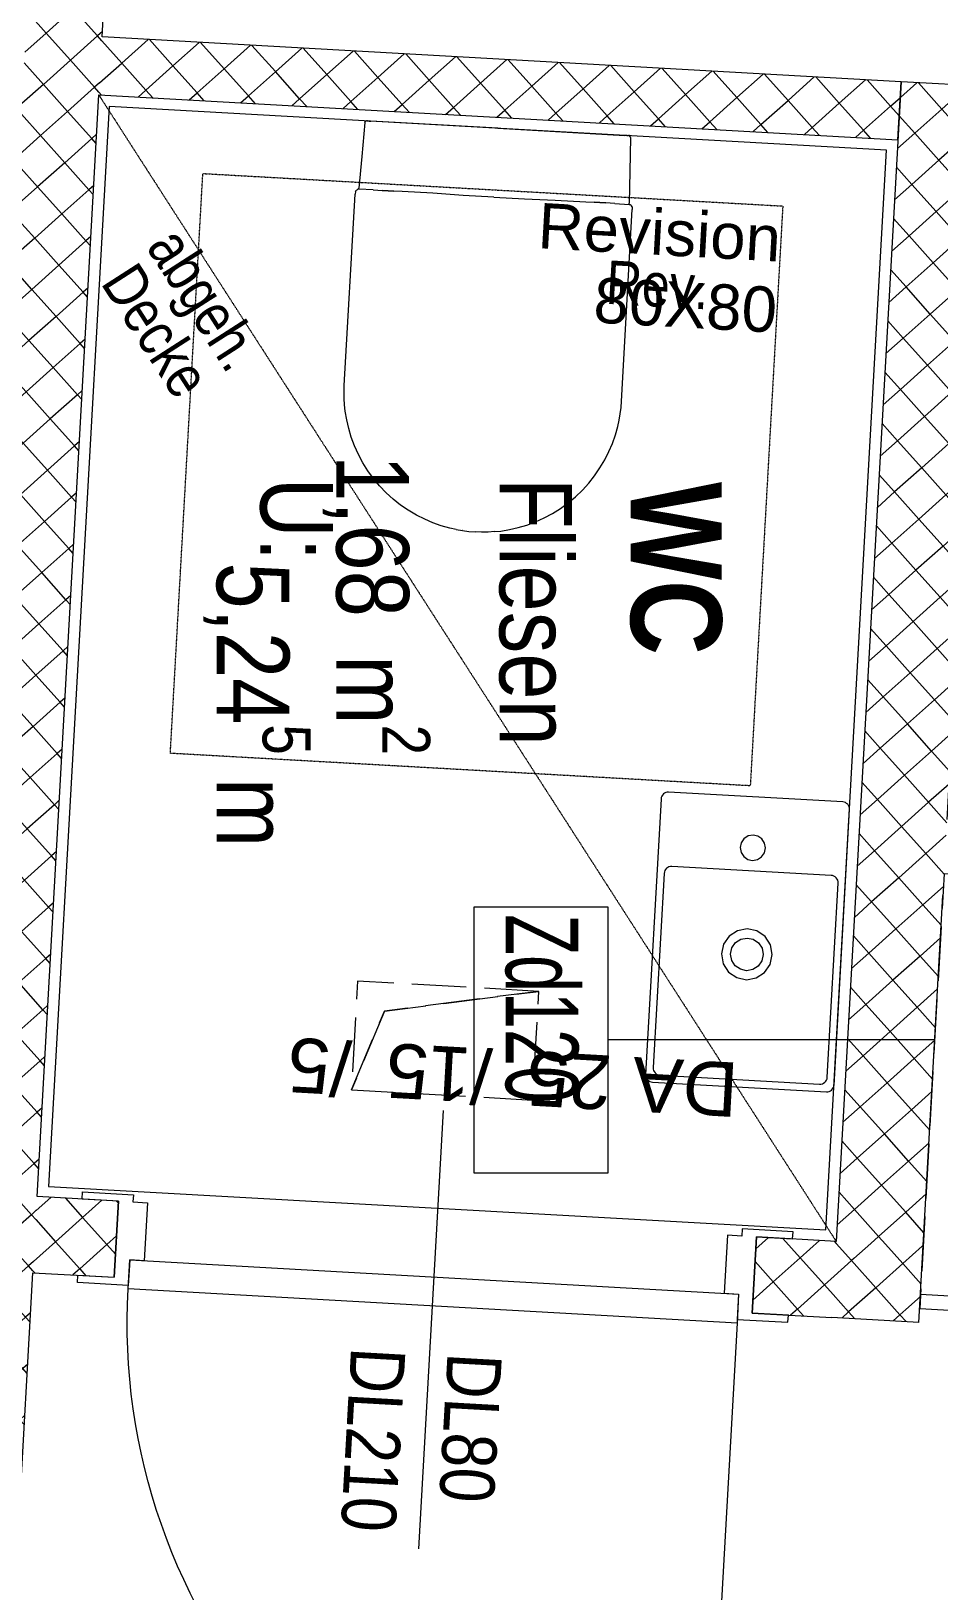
# Model space of a CAD drawing. Header units: metres. Extents: x -19025 to 34897, y -14024 to 26069.
# Drawn here: x -6193 to -4943, y 15339 to 17488 of the extents above; entities that cross this region are included whole.
import ezdxf
from ezdxf.enums import TextEntityAlignment as Align

# ---------------------------------------------------------------- set-up
doc = ezdxf.new("R2010")
doc.units = ezdxf.units.M
doc.header["$MEASUREMENT"] = 0
doc.linetypes.add('Strichlinie eng', pattern=[0.1, 0.075, -0.025])
for name, color, linetype in [('130 Wand Innen', 7, 'Continuous'), ('130 Wand Innen nichttragend', 7, 'Continuous'), ('230 Decke abgehaengt', 7, 'Continuous'), ('510 Moeblierung', 7, 'Continuous'), ('540 Sanitaer Fliesenlinie', 7, 'Continuous'), ('540 Sanitaereinrichtung', 7, 'Continuous'), ('721  Revisionstür', 7, 'Continuous'), ('721  Revisionstür Text', 7, 'Continuous'), ('810 Raumstempel', 7, 'Continuous'), ('870 Deckendurchbruchsymbol', 7, 'Continuous'), ('936 Beschriftung Aufbauten', 7, 'Continuous'), ('Neubau_130 Wand Innen', 7, 'Continuous')]:
    doc.layers.add(name, color=color, linetype=linetype)
doc.styles.add('ERSTELLTER_STIL_1', font='ARIALN.TTF')
doc.styles.add('ERSTELLTER_STIL_2', font='ARIALNB.TTF')
doc.styles.add('ERSTELLTER_STIL_3', font='arial.ttf')
doc.styles.add('ERSTELLTER_STIL_7', font='ARIALN.TTF', dxfattribs={"width": 0.8})
pattern_1 = [(221.79131, (0, 0), (-0.03332097, 0.03727885), [0.05, 0]), (311.79131, (0, 0), (0.03727885, 0.03332097), [0.05, 0])]
pattern_2 = [(131.79131, (0, 0), (0.03727885, 0.03332097), [0.05, 0]), (221.79131, (0, 0), (-0.03332097, 0.03727885), [0.05, 0])]

# ---------------------------------------------------------------- blocks, each defined once
blk = doc.blocks.new('Garderobe 01 27[31]_1', base_point=(-6.721, 20.0308))
at = {"layer": '510 Moeblierung', "color": 253, "linetype": 'Strichlinie eng', "lineweight": 9, "true_color": 0x9f9f9f}
for p, q in [((-6.721, 20.0308), (-6.7199, 20.0508)), ((-6.7199, 20.0508), (-5.2587, 19.9689)), ((-5.9904, 19.9898), (-5.9893, 20.0098))]:
    blk.add_line(p, q, dxfattribs=at)
at = {"layer": '510 Moeblierung', "color": 253, "linetype": 'Strichlinie eng', "lineweight": 9, "true_color": 0x9f9f9f, "flags": 128}
blk.add_lwpolyline([(-6.721, 20.0308), (-5.2598, 19.9489), (-5.2262, 20.548), (-6.6875, 20.6299)], close=True, dxfattribs=at)
blk = doc.blocks.new('Zargentür 1-Fl 27_6')
at = {"layer": '130 Wand Innen', "color": 7, "linetype": 'Continuous', "lineweight": 13}
for p, q in [((0.42, 0.015), (0.42, 0.855)), ((-0.42, 0.01), (-0.49, 0.01)), ((-0.49, 0.01), (-0.49, 0)), ((-0.49, 0), (-0.44, 0)), ((-0.44, 0), (-0.44, -0.105)), ((-0.44, -0.105), (-0.44, 0)), ((-0.44, -0.105), (-0.44, 0)), ((-0.42, 0.015), (-0.42, -0.025)), ((0.42, 0.015), (-0.42, 0.015)), ((-0.42, -0.025), (-0.42, 0.01)), ((0.42, -0.025), (0.42, 0.015)), ((0.42, -0.025), (0.42, 0.01)), ((0.42, 0.01), (0.49, 0.01)), ((0.49, 0), (0.44, 0)), ((0.44, 0), (0.44, -0.105)), ((0.44, -0.105), (0.44, 0)), ((0.44, -0.105), (0.44, 0)), ((0.49, 0.01), (0.49, 0)), ((-0.4, -0.025), (-0.42, -0.025)), ((-0.42, -0.025), (0.42, -0.025)), ((-0.4, -0.105), (-0.4, -0.025)), ((0.4, -0.105), (0.4, -0.025)), ((0.4, -0.025), (0.42, -0.025)), ((-0.44, -0.105), (-0.49, -0.105)), ((-0.49, -0.105), (-0.49, -0.115)), ((-0.42, -0.115), (-0.42, -0.105)), ((-0.42, -0.105), (-0.4, -0.105)), ((0.42, -0.105), (0.4, -0.105)), ((0.42, -0.115), (0.42, -0.105)), ((0.44, -0.105), (0.49, -0.105)), ((0.49, -0.105), (0.49, -0.115)), ((-0.49, -0.115), (-0.42, -0.115)), ((0.49, -0.115), (0.42, -0.115))]:
    blk.add_line(p, q, dxfattribs=at)
blk.add_arc((0.42, 0.015), 0.84, 90, 180, dxfattribs=at)
blk = doc.blocks.new('T Marker 21_11')
at = {"layer": '130 Wand Innen', "color": 7, "linetype": 'Continuous', "lineweight": 13}
blk.add_line((0, 0.35), (0, -0.255), dxfattribs=at)
at = {"layer": '130 Wand Innen', "color": 7, "lineweight": 13, "style": 'ERSTELLTER_STIL_1'}
for tag, p in [('gs_width_select_pref_50_0', (-0.0029, 0.123)), ('gs_width_select_pref_50_1', (0.13, 0.123))]:
    blk.add_attdef(tag, text='', height=0.075, rotation=90, dxfattribs=at).set_placement(p, align=Align.BOTTOM_LEFT)
blk = doc.blocks.new('Wand_74_1', base_point=(-6.7162, 20.1167))
at = {"layer": '130 Wand Innen', "linetype": 'Continuous', "lineweight": 13, "true_color": 0xa7a7a7}
h = blk.add_hatch(dxfattribs=at)
h.set_pattern_fill('GIPSKARTONWAND_0001', color=253, style=0, pattern_type=2)
h.set_pattern_definition(pattern_1)
h.paths.add_polyline_path([(-7.9367, 20.1851), (-7.9426, 20.0803), (-7.8304, 20.074), (-7.8245, 20.1788)])
h = blk.add_hatch(dxfattribs=at)
h.set_pattern_fill('GIPSKARTONWAND_0001', color=253, style=0, pattern_type=2)
h.set_pattern_definition(pattern_1)
h.paths.add_polyline_path([(-6.9459, 20.1296), (-6.9517, 20.0247), (-6.8419, 20.0186), (-6.836, 20.1234)])
at = {"layer": '130 Wand Innen', "color": 7, "linetype": 'Continuous', "lineweight": 13}
for p, q in [((-7.8245, 20.1788), (-7.8304, 20.074)), ((-6.9459, 20.1296), (-6.9517, 20.0247))]:
    blk.add_line(p, q, dxfattribs=at)
at = {"layer": '130 Wand Innen', "color": 7, "linetype": 'Continuous', "lineweight": 13, "flags": 128}
for points in [[(-7.8245, 20.1788), (-7.9367, 20.1851)], [(-6.836, 20.1234), (-6.9459, 20.1296)], [(-7.9426, 20.0803), (-7.8304, 20.074)], [(-6.9517, 20.0247), (-6.8419, 20.0186)]]:
    blk.add_lwpolyline(points, dxfattribs=at)
at = {"layer": '130 Wand Innen', "color": 7, "lineweight": 13}
ref = blk.add_blockref('T Marker 21_11', (-7.3911, 20.0494), dxfattribs=dict(at, rotation=176.791314248787))
ref.add_attrib('gs_width_select_pref_50', 'DL80', dxfattribs={"color": 7, "lineweight": 13, "height": 0.075, "rotation": 266.7913, "style": 'ERSTELLTER_STIL_1'}).set_placement((-7.3937, 19.9723), align=Align.BOTTOM_LEFT)
ref.add_attrib('gs_width_select_pref_50_1', 'DL210', dxfattribs={"color": 7, "lineweight": 13, "height": 0.075, "rotation": 266.7913, "style": 'ERSTELLTER_STIL_1'}).set_placement((-7.5265, 19.9798), align=Align.BOTTOM_LEFT)
at = {"layer": '130 Wand Innen', "color": 7, "linetype": 'Continuous', "lineweight": 13, "xscale": -1, "rotation": 176.791314248787}
blk.add_blockref('Zargentür 1-Fl 27_6', (-7.3911, 20.0494), dxfattribs=at)
blk = doc.blocks.new('Wand_86_1', base_point=(-6.6267, 21.7142))
at = {"layer": '130 Wand Innen nichttragend', "linetype": 'Continuous', "lineweight": 13, "true_color": 0xa7a7a7}
h = blk.add_hatch(dxfattribs=at)
h.set_pattern_fill('GIPSKARTONWAND_0001', color=253, style=0, pattern_type=2)
h.set_pattern_definition(pattern_2)
h.paths.add_polyline_path([(-6.7162, 20.1167), (-6.6267, 21.7142), (-6.7465, 21.7209), (-6.836, 20.1234)])
h = blk.add_hatch(dxfattribs=at)
h.set_pattern_fill('GIPSKARTONWAND_0001', color=253, style=0, pattern_type=2)
h.set_pattern_definition(pattern_2)
h.paths.add_polyline_path([(-6.836, 20.1234), (-6.8419, 20.0186), (-6.7221, 20.0119)])
h = blk.add_hatch(dxfattribs=at)
h.set_pattern_fill('GIPSKARTONWAND_0001', color=253, style=0, pattern_type=2)
h.set_pattern_definition(pattern_2)
h.paths.add_polyline_path([(-6.836, 20.1234), (-6.7221, 20.0119), (-6.7162, 20.1167)])
at = {"layer": '130 Wand Innen', "color": 7, "linetype": 'Continuous', "lineweight": 13, "flags": 128}
blk.add_lwpolyline([(-6.7221, 20.0119), (-6.8419, 20.0186)], dxfattribs=at)
at = {"layer": '130 Wand Innen nichttragend', "color": 7, "linetype": 'Continuous', "lineweight": 13, "flags": 128}
for points in [[(-6.7465, 21.7209), (-6.836, 20.1234)], [(-6.6267, 21.7142), (-6.7465, 21.7209)], [(-6.6833, 20.7048), (-6.6267, 21.7142)], [(-6.7221, 20.0119), (-6.6891, 20.5999)]]:
    blk.add_lwpolyline(points, dxfattribs=at)
blk = doc.blocks.new('Wand_89_1', base_point=(-6.7465, 21.7209))
at = {"layer": 'Neubau_130 Wand Innen', "linetype": 'Continuous', "lineweight": 13, "true_color": 0xa7a7a7}
h = blk.add_hatch(dxfattribs=at)
h.set_pattern_fill('GIPSKARTONWAND_0001', color=253, style=0, pattern_type=2)
h.set_pattern_definition([(41.79131, (0, 0), (-0.03332097, 0.03727885), [0.05, 0]), (131.79131, (0, 0), (0.03727885, 0.03332097), [0.05, 0])])
h.paths.add_polyline_path([(-6.7465, 21.7209), (-7.8472, 21.7827), (-7.8517, 21.7028), (-6.751, 21.6411)])
at = {"layer": 'Neubau_130 Wand Innen', "color": 7, "linetype": 'Continuous', "lineweight": 13, "flags": 128}
for points in [[(-6.7465, 21.7209), (-7.8472, 21.7827)], [(-7.8517, 21.7028), (-6.751, 21.6411)], [(-6.751, 21.6411), (-6.7465, 21.7209)]]:
    blk.add_lwpolyline(points, dxfattribs=at)
blk = doc.blocks.new('Wand_152_1', base_point=(-7.836, 21.9823))
at = {"layer": '130 Wand Innen', "linetype": 'Continuous', "lineweight": 13, "true_color": 0xa7a7a7}
h = blk.add_hatch(dxfattribs=at)
h.set_pattern_fill('GIPSKARTONWAND_0001', color=253, style=0, pattern_type=2)
h.set_pattern_definition([(131.79131, (0, 0), (0.03727885, 0.03332097), [0.05, 0]), (221.79131, (0, 0), (-0.03332097, 0.03727885), [0.05, 0])])
h.paths.add_polyline_path([(-8.0673, 19.7325), (-7.9624, 19.7266), (-7.8396, 21.9174), (-7.9445, 21.9233)])
at = {"layer": '130 Wand Innen', "color": 7, "linetype": 'Continuous', "lineweight": 13, "flags": 128}
for points in [[(-7.8472, 21.7827), (-7.8396, 21.9174)], [(-7.9367, 20.1851), (-7.8517, 21.7028)], [(-7.9624, 19.7266), (-7.9426, 20.0803)]]:
    blk.add_lwpolyline(points, dxfattribs=at)
blk = doc.blocks.new('Bodendurchbruch Symbol 27[136]_1', base_point=(-7.2457, 20.4679))
at = {"layer": '870 Deckendurchbruchsymbol', "color": 12, "linetype": 'Strichlinie eng', "lineweight": 13, "true_color": 0xd40000, "flags": 128}
for points in [[(-7.2457, 20.4679), (-7.4953, 20.4819), (-7.5037, 20.3322), (-7.4584, 20.4407)], [(-7.4584, 20.4407), (-7.5037, 20.3322), (-7.2541, 20.3182), (-7.2457, 20.4679)]]:
    blk.add_lwpolyline(points, close=True, dxfattribs=at)
at = {"layer": '870 Deckendurchbruchsymbol', "color": 12, "lineweight": 13, "true_color": 0xcc0000, "insert": (-7.2876, 20.4092), "char_height": 0.075, "attachment_point": 8, "rotation": 176.7915, "style": 'ERSTELLTER_STIL_3'}
blk.add_mtext('\\A1;{\\pqc;\\pt0;\\fArial|b0|i0|c0|p0;\\W1.000000;DA 25\\fArial|b0|i0|c0|p0;\\W1.000000;\\A1{\\H.66x;\\S^  ;}\\fArial|b0|i0|c0|p0;\\W1.000000; /15\\fArial|b0|i0|c0|p0;\\W1.000000;\\A1{\\H.66x;\\S^  ;}\\fArial|b0|i0|c0|p0;\\W1.000000; /5\\fArial|b0|i0|c0|p0;\\W1.000000;\\A1{\\H.66x;\\S^  ;}}', dxfattribs=at)
blk = doc.blocks.new('WC_033_41_1', base_point=(-6.5318, 16.776))
at = {"layer": '810 Raumstempel', "color": 7, "lineweight": 13, "char_height": 0.1, "attachment_point": 1, "rotation": 270, "style": 'ERSTELLTER_STIL_1'}
for s, insert in [('\\A1;{\\pql;\\pt0,0.05;\\fArial Narrow|b0|i0|c0|p0;\\W1.000000;1,68\\fArial Narrow|b0|i0|c0|p0;\\W1.000000;\\A1{\\H.66x;\\S^  ;}\\fArial Narrow|b0|i0|c0|p0;\\W1.000000; m\\fArial Narrow|b0|i0|c0|p0;\\W1.000000;\\A1{\\H.66x;\\S2^  ;}}', (-7.3953, 21.2068)), ('\\A1;{\\pql;\\pt0,0.05;\\fArial Narrow|b0|i0|c0|p0;\\W1.000000;5,24\\fArial Narrow|b0|i0|c0|p0;\\W1.000000;\\A1{\\H.66x;\\S5^  ;}\\fArial Narrow|b0|i0|c0|p0;\\W1.000000; m\\fArial Narrow|b0|i0|c0|p0;\\W1.000000;\\A1{\\H.66x;\\S^  ;}}', (-7.56, 21.0588))]:
    blk.add_mtext(s, dxfattribs=dict(at, insert=insert))
at = {"layer": '810 Raumstempel', "color": 7, "lineweight": 13}
for tag, height, style, p in [('DUMMY_892', 0.1, 'ERSTELLTER_STIL_1', (-7.3644, 21.2068)), ('DUMMY_891', 0.1, 'ERSTELLTER_STIL_1', (-7.1997, 21.2068)), ('perimeterCode', 0.1, 'ERSTELLTER_STIL_1', (-7.5291, 21.1755)), ('stFloorCovering', 0.1, 'ERSTELLTER_STIL_1', (-7.1997, 21.1755)), ('ROOM_NAME', 0.125, 'ERSTELLTER_STIL_2', (-6.9939, 21.1698)), ('DUMMY_890', 0.125, 'ERSTELLTER_STIL_2', (-6.9939, 20.9658))]:
    blk.add_attdef(tag, text='', height=height, rotation=270, dxfattribs=dict(at, style=style)).set_placement(p, align=Align.TOP_LEFT)
blk = doc.blocks.new('Morph_2_1')
at = {"layer": '540 Sanitaereinrichtung', "color": 7, "linetype": 'Continuous', "lineweight": 13, "flags": 128}
for points in [[(-7.074, 20.7398), (-7.0753, 20.7383), (-7.0763, 20.7367), (-7.077, 20.7348), (-7.0773, 20.7329), (-7.0986, 20.3535), (-7.0985, 20.3515), (-7.098, 20.3496), (-7.0972, 20.3478), (-7.096, 20.3463), (-7.0946, 20.3449), (-7.0929, 20.3439), (-7.0911, 20.3432), (-7.0892, 20.3429), (-6.8495, 20.3295), (-6.8476, 20.3296), (-6.8457, 20.33), (-6.8439, 20.3309), (-6.8423, 20.332), (-6.841, 20.3335), (-6.84, 20.3351), (-6.8393, 20.337), (-6.839, 20.3389), (-6.8177, 20.7183), (-6.8178, 20.7203), (-6.8183, 20.7222), (-6.8191, 20.724), (-6.8202, 20.7256), (-6.8217, 20.7269), (-6.8234, 20.7279), (-6.8252, 20.7286), (-6.8271, 20.7289), (-7.0668, 20.7423), (-7.0687, 20.7422), (-7.0706, 20.7418), (-7.0724, 20.7409)], [(-6.9631, 20.6782), (-6.9669, 20.6726), (-6.9684, 20.6659), (-6.9671, 20.6592), (-6.9634, 20.6535), (-6.9578, 20.6496), (-6.9511, 20.6482), (-6.9444, 20.6494), (-6.9387, 20.6532), (-6.9348, 20.6588), (-6.9334, 20.6655), (-6.9346, 20.6722), (-6.9383, 20.6779), (-6.944, 20.6818), (-6.9506, 20.6832), (-6.9574, 20.682)], [(-7.0681, 20.6385), (-7.0697, 20.6374), (-7.071, 20.6359), (-7.0721, 20.6343), (-7.0727, 20.6324), (-7.073, 20.6305), (-7.088, 20.3629), (-7.088, 20.3609), (-7.0875, 20.359), (-7.0867, 20.3573), (-7.0855, 20.3557), (-7.0841, 20.3544), (-7.0824, 20.3533), (-7.0805, 20.3527), (-7.0786, 20.3524), (-6.859, 20.34), (-6.857, 20.3401), (-6.8551, 20.3406), (-6.8533, 20.3414), (-6.8517, 20.3426), (-6.8504, 20.344), (-6.8494, 20.3457), (-6.8487, 20.3475), (-6.8484, 20.3495), (-6.8334, 20.6171), (-6.8335, 20.619), (-6.834, 20.6209), (-6.8348, 20.6227), (-6.8359, 20.6243), (-6.8374, 20.6256), (-6.8391, 20.6266), (-6.8409, 20.6273), (-6.8428, 20.6276), (-7.0625, 20.6399), (-7.0644, 20.6398), (-7.0664, 20.6394)], [(-6.9835, 20.544), (-6.9913, 20.5328), (-6.9941, 20.5194), (-6.9916, 20.506), (-6.9842, 20.4945), (-6.9729, 20.4868), (-6.9596, 20.4839), (-6.9461, 20.4864), (-6.9347, 20.4939), (-6.9269, 20.5051), (-6.9241, 20.5185), (-6.9266, 20.5319), (-6.934, 20.5433), (-6.9453, 20.5511), (-6.9586, 20.5539), (-6.9721, 20.5514)], [(-6.9798, 20.5278), (-6.9748, 20.5351), (-6.9674, 20.5398), (-6.9588, 20.5414), (-6.9502, 20.5396), (-6.943, 20.5346), (-6.9382, 20.5273), (-6.9366, 20.5186), (-6.9384, 20.51), (-6.9434, 20.5028), (-6.9508, 20.498), (-6.9594, 20.4964), (-6.968, 20.4983), (-6.9752, 20.5032), (-6.98, 20.5106), (-6.9816, 20.5192)]]:
    blk.add_lwpolyline(points, close=True, dxfattribs=at)
blk = doc.blocks.new('Villeroy_Boch-Subway_Washdown_WC-3D')
at = {"layer": '540 Sanitaereinrichtung', "color": 7, "linetype": 'Continuous', "lineweight": 13}
for p, q in [((0.1087, 0.5382), (0.0972, 0.5322)), ((0.1205, 0.5433), (0.1087, 0.5382)), ((0.1321, 0.5475), (0.1205, 0.5433)), ((0.1438, 0.5509), (0.1321, 0.5475)), ((0.1556, 0.5535), (0.1438, 0.5509)), ((0.1644, 0.5549), (0.1556, 0.5535)), ((0.1644, 0.5549), (0.1732, 0.5559)), ((0.1645, 0.5549), (0.1644, 0.5549)), ((0.1645, 0.5549), (0.1644, 0.5549)), ((0.1644, 0.5549), (0.1645, 0.5549)), ((0.1644, 0.5549), (0.1645, 0.5549)), ((0.1732, 0.5559), (0.1729, 0.5559)), ((0.1732, 0.5559), (0.1821, 0.5566)), ((0.1821, 0.5566), (0.1909, 0.5566)), ((0.1996, 0.5566), (0.1909, 0.5566)), ((0.2085, 0.5559), (0.1996, 0.5566)), ((0.2173, 0.5549), (0.2085, 0.5559)), ((0.2085, 0.5559), (0.2088, 0.5559)), ((0.2172, 0.5549), (0.2173, 0.5549)), ((0.2172, 0.5549), (0.2173, 0.5549)), ((0.2173, 0.5549), (0.2172, 0.5549)), ((0.2173, 0.5549), (0.2172, 0.5549)), ((0.2173, 0.5549), (0.2261, 0.5535)), ((0.2261, 0.5535), (0.2379, 0.5509)), ((0.2379, 0.5509), (0.2497, 0.5475)), ((0.2497, 0.5475), (0.2612, 0.5433)), ((0.2612, 0.5433), (0.273, 0.5382)), ((0.273, 0.5382), (0.2845, 0.5322)), ((0.0754, 0.5179), (0.0652, 0.5097)), ((0.0861, 0.5255), (0.0754, 0.5179)), ((0.0972, 0.5322), (0.0861, 0.5255)), ((0.2845, 0.5322), (0.2957, 0.5255)), ((0.2957, 0.5255), (0.3063, 0.5179)), ((0.3063, 0.5179), (0.3165, 0.5097)), ((0.0557, 0.5008), (0.0467, 0.4912)), ((0.0652, 0.5097), (0.0557, 0.5008)), ((0.3165, 0.5097), (0.3261, 0.5008)), ((0.3261, 0.5008), (0.335, 0.4912)), ((0.0385, 0.481), (0.0309, 0.4704)), ((0.0467, 0.4912), (0.0385, 0.481)), ((0.335, 0.4912), (0.3433, 0.481)), ((0.3433, 0.481), (0.3508, 0.4704)), ((0.0242, 0.4592), (0.0182, 0.4477)), ((0.0309, 0.4704), (0.0242, 0.4592)), ((0.3508, 0.4704), (0.3575, 0.4592)), ((0.3575, 0.4592), (0.3635, 0.4477)), ((0.0131, 0.4359), (0.0089, 0.4244)), ((0.0182, 0.4477), (0.0131, 0.4359)), ((0.3635, 0.4477), (0.3686, 0.4359)), ((0.3686, 0.4359), (0.3728, 0.4244)), ((0.0055, 0.4126), (0.0029, 0.4008)), ((0.0089, 0.4244), (0.0055, 0.4126)), ((0.3728, 0.4244), (0.3762, 0.4126)), ((0.3762, 0.4126), (0.3788, 0.4008)), ((0.0015, 0.392), (0.0005, 0.3832)), ((0.0029, 0.4008), (0.0015, 0.392)), ((0.3788, 0.4008), (0.3802, 0.392)), ((0.3802, 0.392), (0.3812, 0.3832)), ((-0.0001, 0.3743), (-0.0003, 0.3656)), ((-0.0003, 0.3656), (-0.0001, 0.1012)), ((0.0005, 0.3832), (-0.0001, 0.3743)), ((0.3812, 0.3832), (0.3819, 0.3743)), ((0.3821, 0.3656), (0.3818, 0.1012)), ((0.3819, 0.3743), (0.3821, 0.3656)), ((0.0002, 0.0976), (-0.0001, 0.1012)), ((0.0002, 0.0976), (0.0009, 0.096)), ((0.0009, 0.096), (0.0012, 0.0956)), ((0.0012, 0.0956), (0.0021, 0.0951)), ((0.0021, 0.0951), (0.003, 0.0945)), ((0.0044, 0.0943), (0.003, 0.0945)), ((0.0242, 0.0941), (0.0044, 0.0943)), ((0.0044, 0.0942), (0.0044, 0.0929)), ((0.0058, 0.0491), (0.0044, 0.0929)), ((0.0242, 0.0941), (0.0365, 0.0941)), ((0.0242, 0.0941), (0.0376, 0.0941)), ((0.0365, 0.0941), (0.0527, 0.0941)), ((0.0365, 0.0941), (0.0376, 0.0941)), ((0.0527, 0.0941), (0.0376, 0.0941)), ((0.0643, 0.0943), (0.0527, 0.0941)), ((0.0527, 0.0941), (0.0527, 0.0941)), ((0.1065, 0.0942), (0.0643, 0.0943)), ((0.1486, 0.0949), (0.1065, 0.0942)), ((0.1909, 0.0949), (0.1486, 0.0949)), ((0.1909, 0.0949), (0.2331, 0.0949)), ((0.2331, 0.0949), (0.2752, 0.0942)), ((0.2752, 0.0942), (0.3174, 0.0943)), ((0.3174, 0.0943), (0.329, 0.0941)), ((0.329, 0.0941), (0.3442, 0.0941)), ((0.3291, 0.0941), (0.329, 0.0941)), ((0.3453, 0.0941), (0.329, 0.0941)), ((0.3575, 0.0941), (0.3442, 0.0941)), ((0.3453, 0.0941), (0.3442, 0.0941)), ((0.3575, 0.0941), (0.3453, 0.0941)), ((0.3575, 0.0941), (0.3773, 0.0943)), ((0.3759, 0.0491), (0.3773, 0.0929)), ((0.3773, 0.0943), (0.3787, 0.0945)), ((0.3773, 0.0942), (0.3773, 0.0929)), ((0.3796, 0.0951), (0.3787, 0.0945)), ((0.3805, 0.0956), (0.3796, 0.0951)), ((0.3808, 0.096), (0.3805, 0.0956)), ((0.3815, 0.0976), (0.3808, 0.096)), ((0.3815, 0.0976), (0.3818, 0.1012)), ((0.0077, 0.0022), (0.0058, 0.0491)), ((0.374, 0.0022), (0.3759, 0.0491)), ((0.0077, 0.0022), (0.0082, 0.0008)), ((0.0082, 0.0008), (0.0093, -0.0002)), ((0.3735, 0.0008), (0.3724, -0.0002)), ((0.374, 0.0022), (0.3735, 0.0008)), ((0.0093, -0.0002), (0.0098, -0.0002)), ((0.0105, -0.0002), (0.0098, -0.0002)), ((0.0105, -0.0002), (0.0115, -0.0002)), ((0.0128, -0.0002), (0.0115, -0.0002)), ((0.0128, -0.0002), (0.0142, -0.0002)), ((0.0142, -0.0002), (0.0157, -0.0002)), ((0.1909, -0.0002), (0.0157, -0.0002)), ((0.1909, -0.0002), (0.366, -0.0002)), ((0.3675, -0.0002), (0.366, -0.0002)), ((0.3689, -0.0002), (0.3675, -0.0002)), ((0.3689, -0.0002), (0.3702, -0.0002)), ((0.3712, -0.0002), (0.3702, -0.0002)), ((0.3712, -0.0002), (0.372, -0.0002)), ((0.3724, -0.0002), (0.372, -0.0002))]:
    blk.add_line(p, q, dxfattribs=at)
blk = doc.blocks.new('Etikett_46_1', base_point=(-6.7003, 20.401))
at = {"layer": '936 Beschriftung Aufbauten', "color": 7, "linetype": 'Continuous', "lineweight": 13}
blk.add_line((-6.7003, 20.401), (-7.1503, 20.401), dxfattribs=at)
at = {"layer": '936 Beschriftung Aufbauten', "color": 7, "linetype": 'Continuous', "lineweight": 13, "flags": 128}
blk.add_lwpolyline([(-7.1503, 20.584), (-7.335, 20.584), (-7.335, 20.218), (-7.1503, 20.218)], close=True, dxfattribs=at)
at = {"layer": '936 Beschriftung Aufbauten', "color": 7, "lineweight": 13, "insert": (-7.1912, 20.574), "char_height": 0.1, "attachment_point": 1, "rotation": 269.9998, "style": 'ERSTELLTER_STIL_7'}
blk.add_mtext('\\A1;{\\pqj;\\pt0,1;\\fArial Narrow|b0|i0|c0|p0;\\W0.800000;Zd120 \\fArial Narrow|b0|i0|c0|p0;\\W0.800000;\\A1{\\H.66x;\\S^  ;}\\fArial Narrow|b0|i0|c0|p0;\\W0.800000;\\fArial Narrow|b0|i0|c0|p0;\\W0.800000;\\A1{\\H.66x;\\S^  ;}\\fArial Narrow|b0|i0|c0|p0;\\W0.800000;\\fArial Narrow|b0|i0|c0|p0;\\W0.800000;\\fArial Narrow|b0|i0|c0|p0;\\W0.800000;\\fArial Narrow|b0|i0|c0|p0;\\W0.800000;\\fArial Narrow|b0|i0|c0|p0;\\W0.800000;\\fArial Narrow|b0|i0|c0|p0;\\W0.800000;\\fArial Narrow|b0|i0|c0|p0;\\W0.800000;\\fArial Narrow|b0|i0|c0|p0;\\W0.800000;\\fArial Narrow|b0|i0|c0|p0;\\W0.800000;\\fArial Narrow|b0|i0|c0|p0;\\W0.800000;\\fArial Narrow|b0|i0|c0|p0;\\W0.800000;\\fArial Narrow|b0|i0|c0|p0;\\W0.800000;\\fArial Narrow|b0|i0|c0|p0;\\W0.800000;\\fArial Narrow|b0|i0|c0|p0;\\W0.800000;\\fArial Narrow|b0|i0|c0|p0;\\W0.800000;\\fArial Narrow|b0|i0|c0|p0;\\W0.800000;\\fArial Narrow|b0|i0|c0|p0;\\W0.800000;\\fArial Narrow|b0|i0|c0|p0;\\W0.800000;\\fArial Narrow|b0|i0|c0|p0;\\W0.800000;\\fArial Narrow|b0|i0|c0|p0;\\W0.800000;\\fArial Narrow|b0|i0|c0|p0;\\W0.800000;\\fArial Narrow|b0|i0|c0|p0;\\W0.800000;\\fArial Narrow|b0|i0|c0|p0;\\W0.800000;\\fArial Narrow|b0|i0|c0|p0;\\W0.800000;\\fArial Narrow|b0|i0|c0|p0;\\W0.800000;\\fArial Narrow|b0|i0|c0|p0;\\W0.800000;\\fArial Narrow|b0|i0|c0|p0;\\W0.800000;\\fArial Narrow|b0|i0|c0|p0;\\W0.800000;\\fArial Narrow|b0|i0|c0|p0;\\W0.800000;\\fArial Narrow|b0|i0|c0|p0;\\W0.800000;\\fArial Narrow|b0|i0|c0|p0;\\W0.800000;\\fArial Narrow|b0|i0|c0|p0;\\W0.800000;\\fArial Narrow|b0|i0|c0|p0;\\W0.800000;\\fArial Narrow|b0|i0|c0|p0;\\W0.800000;\\fArial Narrow|b0|i0|c0|p0;\\W0.800000;\\fArial Narrow|b0|i0|c0|p0;\\W0.800000;\\fArial Narrow|b0|i0|c0|p0;\\W0.800000;\\fArial Narrow|b0|i0|c0|p0;\\W0.800000;\\fArial Narrow|b0|i0|c0|p0;\\W0.800000;\\fArial Narrow|b0|i0|c0|p0;\\W0.800000;\\fArial Narrow|b0|i0|c0|p0;\\W0.800000;\\fArial Narrow|b0|i0|c0|p0;\\W0.800000;\\fArial Narrow|b0|i0|c0|p0;\\W0.800000;\\fArial Narrow|b0|i0|c0|p0;\\W0.800000;}', dxfattribs=at)

msp = doc.modelspace()

# ---------------------------------------------------------------- linework, layer by layer
at = {"layer": '230 Decke abgehaengt', "color": 7, "linetype": 'Strichlinie eng', "lineweight": 13, "flags": 128}
msp.add_lwpolyline([(-6100.33, 17399.713), (-5084.714, 15820.357)], dxfattribs=at)
at = {"layer": '540 Sanitaer Fliesenlinie', "color": 182, "linetype": 'Continuous', "lineweight": 5, "true_color": 0x4b06db}
msp.add_lwpolyline([(-5098.851, 15836.173), (-5015.454, 17323.873), (-6086.193, 17383.897), (-6169.59, 15896.197)], close=True, dxfattribs=at)
at = {"layer": '721  Revisionstür', "color": 182, "linetype": 'Strichlinie eng', "lineweight": 5, "true_color": 0x4b06db}
msp.add_lwpolyline([(-5203.061, 16447.998), (-6001.807, 16492.774), (-5957.031, 17291.52), (-5158.285, 17246.744)], close=True, dxfattribs=at)

# ---------------------------------------------------------------- block references
at = {"layer": '130 Wand Innen', "color": 7, "lineweight": 30, "xscale": 1000, "yscale": 1000, "zscale": 1000}
for name, p in [('Wand_152_1', (-6084.658, 17679.274)), ('Wand_74_1', (-4964.902, 15813.64))]:
    msp.add_blockref(name, p, dxfattribs=at)
at = {"layer": '130 Wand Innen nichttragend', "color": 7, "lineweight": 30, "xscale": 1000, "yscale": 1000, "zscale": 1000}
msp.add_blockref('Wand_86_1', (-4875.344, 17411.165), dxfattribs=at)
at = {"layer": '510 Moeblierung', "color": 253, "linetype": 'Strichlinie eng', "lineweight": 9, "true_color": 0x9f9f9f, "xscale": 1000, "yscale": 1000, "zscale": 1000}
msp.add_blockref('Garderobe 01 27[31]_1', (-4969.718, 15727.738), dxfattribs=at)
at = {"layer": '540 Sanitaereinrichtung', "color": 7, "linetype": 'Continuous', "lineweight": 13, "xscale": 1000, "yscale": 1000, "zscale": 1000, "rotation": 176.7914836005896}
msp.add_blockref('Villeroy_Boch-Subway_Washdown_WC-3D', (-5360.219, 17342.96), dxfattribs=at)
at = {"layer": '540 Sanitaereinrichtung', "linetype": 'Continuous', "lineweight": 0, "xscale": 1000, "yscale": 1000, "zscale": 1000}
msp.add_blockref('Morph_2_1', (1751.329, -4303.067), dxfattribs=at)
at = {"layer": '810 Raumstempel', "color": 7, "linetype": 'Continuous', "lineweight": 13, "xscale": 1000, "yscale": 1000, "zscale": 1000}
msp.add_blockref('WC_033_41_1', (-4780.484, 12472.888), dxfattribs=at).add_auto_attribs({'ROOM_NAME': 'WC', 'stFloorCovering': 'Fliesen', 'perimeterCode': 'U: '})
at = {"layer": '870 Deckendurchbruchsymbol', "color": 12, "linetype": 'Continuous', "lineweight": 13, "true_color": 0xd40000, "xscale": 1000, "yscale": 1000, "zscale": 1000}
msp.add_blockref('Bodendurchbruch Symbol 27[136]_1', (-5494.365, 16164.863), dxfattribs=at)
at = {"layer": '936 Beschriftung Aufbauten', "color": 12, "linetype": 'Continuous', "lineweight": 13, "true_color": 0xcc0000, "xscale": 1000, "yscale": 1000, "zscale": 1000}
msp.add_blockref('Etikett_46_1', (-4948.964, 16097.94), dxfattribs=at)
at = {"layer": 'Neubau_130 Wand Innen', "color": 7, "lineweight": 30, "xscale": 1000, "yscale": 1000, "zscale": 1000}
msp.add_blockref('Wand_89_1', (-4995.155, 17417.881), dxfattribs=at)

# ---------------------------------------------------------------- texts
at = {"layer": '230 Decke abgehaengt', "color": 7, "linetype": 'Continuous', "lineweight": 13, "insert": (-5928.632, 17134.399), "char_height": 60, "attachment_point": 2, "rotation": 302.743341, "line_spacing_factor": 0.795407, "style": 'ERSTELLTER_STIL_1'}
msp.add_mtext('\\A1;{\\pqc;\\fArial Narrow|b0|i0|c0|p0;\\W1.000000;abgeh. \\P\\pqc;\\fArial Narrow|b0|i0|c0|p0;\\W1.000000;Decke}', dxfattribs=at)
at = {"layer": '230 Decke abgehaengt', "color": 7, "linetype": 'Continuous', "lineweight": 13, "insert": (-5329.194, 17168.069), "char_height": 60, "attachment_point": 2, "rotation": 356.791484, "style": 'ERSTELLTER_STIL_1'}
msp.add_mtext('\\A1;{\\pqc;\\fArial Narrow|b0|i0|c0|p0;\\W1.000000;Rev.}', dxfattribs=at)
at = {"layer": '721  Revisionstür Text', "color": 182, "linetype": 'Continuous', "lineweight": 5, "true_color": 0x4b06db, "insert": (-5159.085, 17232.481), "char_height": 62.5, "attachment_point": 3, "rotation": 356.791484, "line_spacing_factor": 0.940454, "style": 'ERSTELLTER_STIL_3'}
msp.add_mtext('\\A1;{\\pqr;\\fArial|b0|i0|c0|p0;\\W1.000000;Rev\\fArial|b0|i0|c0|p0;\\W1.000000;ision\\P\\pqr;\\fArial|b0|i0|c0|p0;\\W1.000000;80X80}', dxfattribs=at)

doc.saveas('drawing.dxf')
